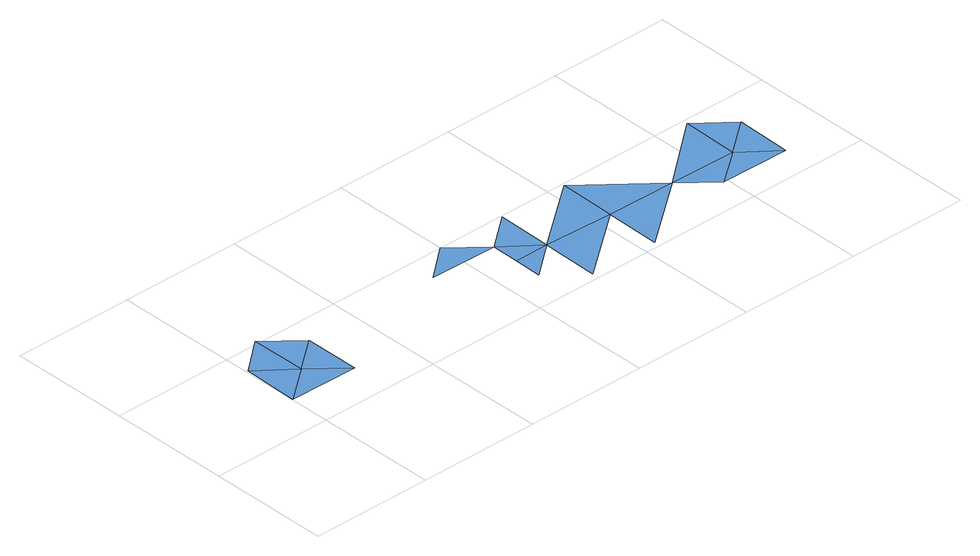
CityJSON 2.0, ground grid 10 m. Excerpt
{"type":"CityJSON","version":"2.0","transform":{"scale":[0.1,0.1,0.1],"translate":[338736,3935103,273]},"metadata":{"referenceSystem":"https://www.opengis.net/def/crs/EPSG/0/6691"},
"CityObjects":{
"waterbody1":{"type":"WaterBody","attributes":{"name":"6","class":"1140","function":"1","WaterBodyRiverFloodingRiskAttribute.description":"3","WaterBodyRiverFloodingRiskAttribute.rankOrg":"1","WaterBodyRiverFloodingRiskAttribute.adminType":"2","WaterBodyRiverFloodingRiskAttribute.scale":"L1"},"geometry":[{"type":"MultiSurface","lod":"1","boundaries":[[[0,1,2]],[[1,3,2]],[[4,0,2]],[[5,2,3]],[[4,2,5]],[[6,7,8]],[[9,10,11]],[[11,10,6]],[[6,10,12]],[[10,13,14]],[[14,15,10]],[[14,16,17]],[[15,14,17]],[[18,17,19]],[[18,20,17]],[[19,21,18]],[[21,22,18]],[[20,18,22]]]}]}
},
"vertices":[
[2,80,1],[1,34,1],[30,57,1],[58,33,1],[30,103,1],[58,79,1],[228,76,1],[200,100,1],[172,77,1],[227,30,1],[256,53,1],[228,53,1],[257,99,1],[255,6,1],[313,51,1],[314,98,1],[312,5,1],[370,50,1],[426,49,1],[397,27,1],[427,96,1],[454,26,1],[455,72,1]
]}
